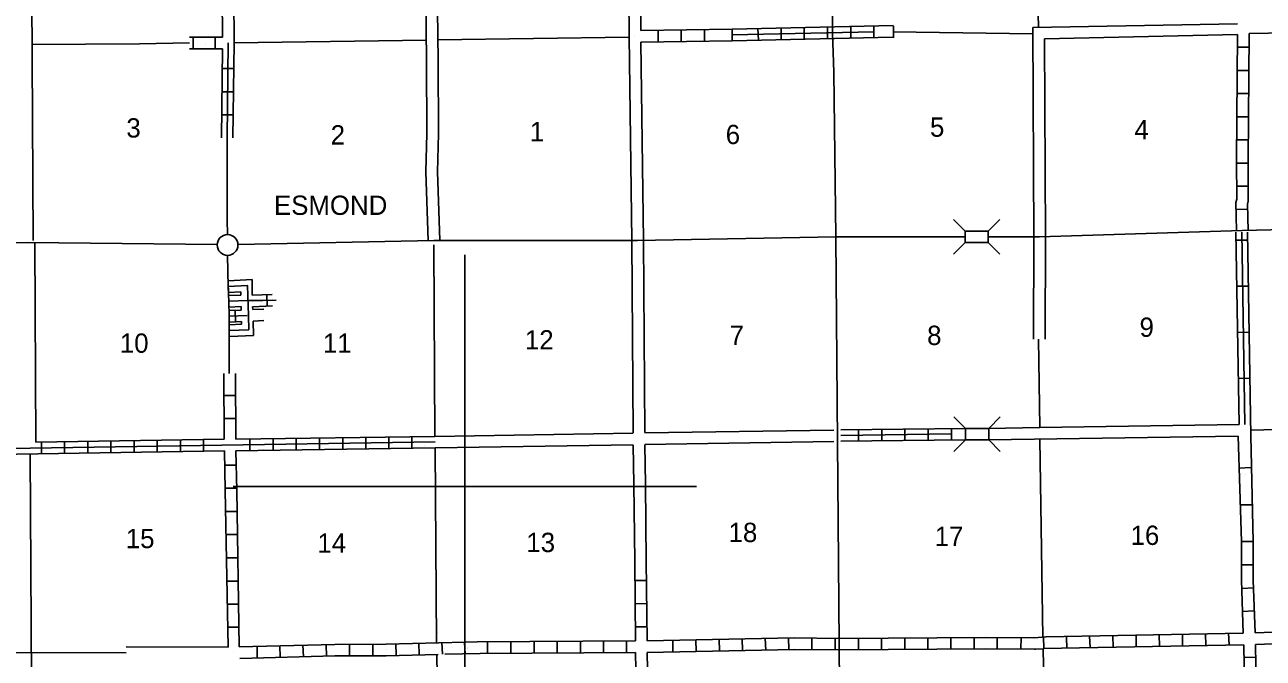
# Model space of a CAD drawing. Extents: x 1817418 to 2236108, y 15985408 to 16412015.
# Drawn here: x 1956434 to 1988510, y 16072985 to 16089382 of the extents above; entities that cross this region are included whole.
import ezdxf

# ---------------------------------------------------------------- set-up
doc = ezdxf.new("R2010")
doc.units = 0
for name, color, linetype in [('L1', 7, 'Continuous'), ('L11', 7, 'Continuous'), ('L13', 7, 'Continuous'), ('L14', 7, 'Continuous'), ('L16', 7, 'Continuous'), ('L18', 7, 'Continuous'), ('L4', 7, 'Continuous'), ('L52', 7, 'Continuous'), ('L8', 7, 'Continuous'), ('L9', 7, 'Continuous')]:
    doc.layers.add(name, color=color, linetype=linetype)

msp = doc.modelspace()

# ---------------------------------------------------------------- linework, layer by layer
at = {"layer": 'L1'}
for p, q in [((1967831, 16071425), (1967831, 16083426)), ((1961833, 16077428), (1973834, 16077428)), ((1967831, 16077428), (1967831, 16077428))]:
    msp.add_line(p, q, dxfattribs=at)
at = {"layer": 'L11'}
for p, q in [((1972392, 16089235), (1972350, 16094325)), ((1972091, 16089076), (1972049, 16094134)), ((1956648, 16083796), (1956616, 16091162)), ((1987841, 16089403), (1982539, 16089308)), ((1982539, 16089308), (1982568, 16083890)), ((1972155, 16083801), (1972091, 16089076)), ((1972456, 16083801), (1972392, 16088934)), ((1987847, 16089129), (1982841, 16089018)), ((1982841, 16089018), (1982868, 16083891)), ((1956724, 16078578), (1956692, 16083744)), ((1972192, 16078817), (1972155, 16083801)), ((1972493, 16078828), (1972456, 16083801)), ((1982568, 16083891), (1982562, 16081245)), ((1982868, 16083890), (1982862, 16081247)), ((1962339, 16082011), (1962627, 16082025)), ((1962348, 16081711), (1962627, 16081724)), ((1972213, 16077492), (1972192, 16078500)), ((1972514, 16077492), (1972493, 16078511)), ((1972231, 16075495), (1972208, 16077492)), ((1972532, 16075495), (1972509, 16077492)), ((1961698, 16073275), (1959059, 16073278))]:
    msp.add_line(p, q, dxfattribs=at)
for points in [[(1966883, 16083796), (1966825, 16085575), (1966846, 16086564), (1966841, 16088457), (1966802, 16091694)], [(1967183, 16083806), (1967125, 16085576), (1967146, 16086561), (1967141, 16088459), (1967102, 16091698)], [(1993142, 16089245), (1988148, 16089161)], [(1982721, 16078957), (1981389, 16078933)], [(1987884, 16079033), (1982721, 16078958)], [(1967057, 16078728), (1972192, 16078812)], [(1972493, 16078817), (1977392, 16078891)], [(1972493, 16078516), (1977392, 16078595)], [(1987862, 16078733), (1981400, 16078637)], [(1967065, 16078435), (1972192, 16078511)]]:
    msp.add_lwpolyline(points, dxfattribs=at)
at = {"layer": 'L13'}
for p, q in [((1982540, 16089150), (1978913, 16089203)), ((1959409, 16088891), (1956606, 16088870)), ((1960704, 16088914), (1959409, 16088891)), ((1966835, 16088987), (1961859, 16088918)), ((1972091, 16089060), (1967135, 16088991)), ((1967030, 16083686), (1967057, 16078728)), ((1993232, 16079018), (1988174, 16078891)), ((1956606, 16072375), (1956574, 16078278)), ((1959059, 16073128), (1951458, 16073136))]:
    msp.add_line(p, q, dxfattribs=at)
for points in [[(1982686, 16089311), (1982567, 16094288)], [(1982721, 16078958), (1982688, 16081246)], [(1982799, 16073526), (1982725, 16078657)], [(1967097, 16073384), (1967065, 16078435)], [(1982807, 16073234), (1982908, 16068233)], [(1967181, 16068120), (1967107, 16073083)]]:
    msp.add_lwpolyline(points, dxfattribs=at)
at = {"layer": 'L16'}
msp.add_circle((1961687, 16083683), 269, dxfattribs=at)
at = {"layer": 'L18'}
for p, q in [((1980793, 16084044), (1980492, 16084345)), ((1980793, 16084044), (1980793, 16083743)), ((1980793, 16084044), (1981389, 16084044)), ((1981389, 16084044), (1981690, 16084345)), ((1981389, 16084044), (1981389, 16083743)), ((1980793, 16083743), (1980492, 16083442)), ((1980793, 16083743), (1981389, 16083743)), ((1981389, 16083743), (1981690, 16083442)), ((1980798, 16078933), (1980497, 16079234)), ((1981400, 16078933), (1981701, 16079234)), ((1980798, 16078933), (1980798, 16078637)), ((1980798, 16078933), (1981400, 16078933)), ((1981400, 16078933), (1981400, 16078637)), ((1980798, 16078637), (1980497, 16078337)), ((1980798, 16078637), (1981400, 16078637)), ((1981400, 16078637), (1981701, 16078337))]:
    msp.add_line(p, q, dxfattribs=at)
at = {"layer": 'L4'}
for p, q in [((1977355, 16089176), (1977340, 16094425)), ((1961674, 16084345), (1961674, 16086452)), ((1961685, 16083949), (1961674, 16084345)), ((1982715, 16083891), (1987963, 16084060)), ((1951173, 16083712), (1956500, 16083743)), ((1956500, 16083743), (1961416, 16083696)), ((1967033, 16083801), (1972308, 16083801)), ((1972308, 16083801), (1977440, 16083891)), ((1977482, 16078569), (1977440, 16083891)), ((1977440, 16083891), (1980793, 16083891)), ((1981389, 16083891), (1982715, 16083891)), ((1961706, 16082603), (1961685, 16083411)), ((1961717, 16082217), (1961706, 16082603)), ((1961732, 16081837), (1961717, 16082217)), ((1961732, 16081478), (1961732, 16081837)), ((1961732, 16080354), (1961732, 16081478)), ((1977493, 16077576), (1977482, 16078569)), ((1977530, 16073352), (1977493, 16077576)), ((1977551, 16068067), (1977530, 16073352))]:
    msp.add_line(p, q, dxfattribs=at)
for points in [[(1977440, 16083891), (1977392, 16088152), (1977355, 16089176)], [(1987963, 16084060), (1990941, 16084129), (1993364, 16084218)], [(1961959, 16083696), (1967033, 16083801)]]:
    msp.add_lwpolyline(points, dxfattribs=at)
at = {"layer": 'L52'}
msp.add_line((1967831, 16077529), (1967831, 16077529), dxfattribs=at)
at = {"layer": 'L8'}
for p, q in [((1961500, 16094235), (1961558, 16089060)), ((1961801, 16094235), (1961859, 16088912)), ((1974758, 16089266), (1972392, 16089235)), ((1972841, 16088934), (1972841, 16089235)), ((1973438, 16088944), (1973438, 16089245)), ((1974040, 16088960), (1974040, 16089261)), ((1974758, 16089266), (1978934, 16089361)), ((1974758, 16088971), (1974758, 16089266)), ((1974758, 16089118), (1978422, 16089203)), ((1975423, 16089287), (1975434, 16088986)), ((1976025, 16089293), (1976025, 16088992)), ((1976622, 16089308), (1976622, 16089013)), ((1977224, 16089324), (1977224, 16089029)), ((1977355, 16089176), (1977355, 16089176)), ((1977825, 16089335), (1977825, 16089034)), ((1978422, 16089351), (1978422, 16089050)), ((1978934, 16089345), (1978934, 16089044)), ((1961558, 16089060), (1960704, 16089060)), ((1960792, 16089060), (1960792, 16088759)), ((1961109, 16088902), (1961109, 16088902)), ((1961367, 16089060), (1961367, 16088759)), ((1961674, 16086452), (1961706, 16088912)), ((1961706, 16088912), (1961706, 16088912)), ((1961822, 16086452), (1961859, 16088912)), ((1972239, 16089076), (1972239, 16089076)), ((1974758, 16088971), (1972392, 16088934)), ((1974758, 16089118), (1974758, 16089118)), ((1974758, 16088971), (1978913, 16089060)), ((1961558, 16088759), (1960704, 16088759)), ((1961527, 16086452), (1961558, 16088759)), ((1987847, 16088802), (1988148, 16088802)), ((1961849, 16088252), (1961548, 16088252)), ((1987841, 16088200), (1988142, 16088200)), ((1961843, 16087651), (1961542, 16087651)), ((1987831, 16087603), (1988132, 16087603)), ((1961833, 16087054), (1961532, 16087054)), ((1987825, 16087001), (1988121, 16087001)), ((1987825, 16086404), (1988121, 16086404)), ((1987815, 16085802), (1988116, 16085802)), ((1987963, 16085876), (1987963, 16085876)), ((1987825, 16085201), (1988121, 16085201)), ((1987799, 16084604), (1988100, 16084609)), ((1987963, 16084060), (1987963, 16084060)), ((1961714, 16082456), (1961701, 16082695)), ((1962333, 16082235), (1962845, 16082253)), ((1962336, 16082085), (1962850, 16082103)), ((1962715, 16082098), (1962704, 16082398)), ((1961721, 16081986), (1962039, 16081998)), ((1961727, 16081836), (1962192, 16081854)), ((1961882, 16081994), (1961893, 16081696)), ((1961733, 16081686), (1962049, 16081698)), ((1961593, 16080352), (1961600, 16078653)), ((1961894, 16080356), (1961901, 16078659)), ((1961590, 16079783), (1961891, 16079783)), ((1961600, 16079187), (1961901, 16079187)), ((1978031, 16078912), (1978031, 16078611)), ((1978633, 16078917), (1978633, 16078616)), ((1979230, 16078928), (1979230, 16078627)), ((1979832, 16078933), (1979832, 16078637)), ((1980434, 16078944), (1980434, 16078643)), ((1956864, 16078579), (1956864, 16078278)), ((1957466, 16078585), (1957466, 16078284)), ((1958068, 16078595), (1958068, 16078294)), ((1958665, 16078601), (1958665, 16078300)), ((1959267, 16078616), (1959267, 16078321)), ((1959863, 16078627), (1959863, 16078326)), ((1960465, 16078637), (1960465, 16078337)), ((1961067, 16078643), (1961067, 16078342)), ((1962266, 16078659), (1962266, 16078358)), ((1962868, 16078669), (1962868, 16078368)), ((1963464, 16078674), (1963464, 16078379)), ((1964066, 16078685), (1964066, 16078384)), ((1964668, 16078701), (1964668, 16078400)), ((1965265, 16078711), (1965265, 16078410)), ((1965867, 16078717), (1965867, 16078421)), ((1966463, 16078727), (1966463, 16078426)), ((1956574, 16078442), (1956574, 16078442)), ((1961606, 16078352), (1961622, 16077333)), ((1961748, 16078395), (1961748, 16078395)), ((1961901, 16078358), (1961923, 16077333)), ((1962630, 16078384), (1962630, 16078384)), ((1962926, 16078368), (1962926, 16078368)), ((1963565, 16078321), (1963565, 16078321)), ((1964689, 16078321), (1964689, 16078321)), ((1966780, 16078484), (1966780, 16078484)), ((1977482, 16078569), (1977482, 16078569)), ((1961606, 16077983), (1961907, 16077983)), ((1988058, 16077745), (1988058, 16077745)), ((1988063, 16077745), (1988063, 16077745)), ((1961622, 16077386), (1961923, 16077386)), ((1961622, 16077333), (1961698, 16073275)), ((1961775, 16077333), (1961775, 16077333)), ((1961923, 16077333), (1961991, 16073278)), ((1961632, 16076784), (1961933, 16076784)), ((1961643, 16076188), (1961938, 16076188)), ((1987947, 16076003), (1988248, 16076003)), ((1988100, 16076003), (1988100, 16076003)), ((1961659, 16075586), (1961959, 16075586)), ((1972255, 16073437), (1972231, 16075495)), ((1972556, 16073437), (1972532, 16075495)), ((1987947, 16075401), (1988248, 16075401)), ((1961664, 16074984), (1961965, 16074984)), ((1972239, 16074994), (1972540, 16075000)), ((1987957, 16074794), (1988258, 16074809)), ((1961674, 16074387), (1961975, 16074387)), ((1972239, 16074392), (1972540, 16074403)), ((1987973, 16074192), (1988274, 16074208)), ((1961690, 16073785), (1961991, 16073785)), ((1972250, 16073796), (1972551, 16073801)), ((1988301, 16073643), (1993248, 16073801)), ((1967134, 16073653), (1967134, 16073653)), ((1973221, 16073152), (1973216, 16073452)), ((1973823, 16073162), (1973813, 16073458)), ((1974425, 16073178), (1974415, 16073479)), ((1975022, 16073183), (1975017, 16073484)), ((1975624, 16073194), (1975613, 16073495)), ((1976226, 16073210), (1976215, 16073511)), ((1976822, 16073210), (1976822, 16073511)), ((1977424, 16073204), (1977424, 16073500)), ((1978026, 16073204), (1978026, 16073500)), ((1978623, 16073210), (1978623, 16073511)), ((1979225, 16073210), (1979225, 16073511)), ((1979821, 16073220), (1979821, 16073516)), ((1980423, 16073220), (1980423, 16073516)), ((1981025, 16073225), (1981025, 16073526)), ((1981616, 16073220), (1981622, 16073516)), ((1982234, 16073225), (1982239, 16073526)), ((1982829, 16073241), (1982823, 16073542)), ((1982889, 16073537), (1987989, 16073637)), ((1983422, 16073241), (1983417, 16073542)), ((1984024, 16073262), (1984013, 16073558)), ((1984626, 16073268), (1984615, 16073569)), ((1985222, 16073284), (1985217, 16073584)), ((1985824, 16073294), (1985814, 16073595)), ((1986421, 16073310), (1986416, 16073611)), ((1987023, 16073320), (1987012, 16073616)), ((1987625, 16073336), (1987614, 16073637)), ((1988148, 16073495), (1988148, 16073495)), ((1988306, 16073342), (1993258, 16073511)), ((1961849, 16073125), (1961849, 16073125)), ((1962450, 16072993), (1962450, 16073294)), ((1963047, 16073009), (1963042, 16073310)), ((1963649, 16073025), (1963638, 16073320)), ((1964251, 16073035), (1964240, 16073336)), ((1964848, 16073046), (1964848, 16073342)), ((1965449, 16073051), (1965449, 16073352)), ((1965798, 16073352), (1967841, 16073400)), ((1965798, 16073204), (1965798, 16073204)), ((1966051, 16073062), (1966041, 16073363)), ((1966648, 16073078), (1966643, 16073379)), ((1967255, 16073093), (1967239, 16073394)), ((1967313, 16073241), (1967313, 16073241)), ((1967838, 16073093), (1967822, 16073394)), ((1967841, 16073400), (1968147, 16073410)), ((1967899, 16073262), (1967899, 16073262)), ((1967899, 16073236), (1967899, 16073236)), ((1968147, 16073410), (1972255, 16073437)), ((1968232, 16073109), (1972255, 16073136)), ((1968422, 16073109), (1968422, 16073410)), ((1969024, 16073120), (1969024, 16073421)), ((1969626, 16073120), (1969626, 16073421)), ((1970222, 16073125), (1970222, 16073426)), ((1970824, 16073125), (1970824, 16073426)), ((1971426, 16073125), (1971426, 16073426)), ((1972023, 16073136), (1972023, 16073437)), ((1972324, 16068162), (1972255, 16073136)), ((1972625, 16068167), (1972556, 16073136)), ((1977530, 16073352), (1977530, 16073352)), ((1982807, 16073234), (1988005, 16073336)), ((1982889, 16073384), (1982889, 16073384)), ((1988116, 16068326), (1988005, 16073336)), ((1988417, 16068336), (1988306, 16073342)), ((1965798, 16073051), (1967139, 16073083)), ((1967313, 16073093), (1968232, 16073109)), ((1988005, 16073004), (1988306, 16073009))]:
    msp.add_line(p, q, dxfattribs=at)
for points in [[(1988116, 16085876), (1988148, 16089161)], [(1987815, 16085876), (1987847, 16089129)], [(1987815, 16084060), (1987799, 16084778), (1987825, 16084868), (1987815, 16085876)], [(1988116, 16084060), (1988100, 16084741), (1988121, 16084820), (1988116, 16085876)], [(1961698, 16082755), (1962320, 16082790)], [(1962320, 16082790), (1962328, 16082385)], [(1961706, 16082605), (1962203, 16082633), (1962225, 16081854), (1962236, 16081487), (1961736, 16081466)], [(1961714, 16082455), (1962026, 16082473)], [(1962026, 16082473), (1962028, 16082386)], [(1961711, 16082375), (1962028, 16082386)], [(1961716, 16082225), (1962210, 16082242), (1962604, 16082245), (1962948, 16082257)], [(1962328, 16082385), (1962839, 16082403)], [(1961721, 16082076), (1962036, 16082086)], [(1962036, 16082086), (1962039, 16081998)], [(1962336, 16082085), (1962339, 16082011)], [(1962050, 16081629), (1961729, 16081616)], [(1962049, 16081698), (1962050, 16081629)], [(1962348, 16081711), (1962355, 16081342)], [(1962355, 16081342), (1961742, 16081316)], [(1977572, 16078901), (1980798, 16078933)], [(1941099, 16078183), (1967065, 16078585)], [(1956724, 16078578), (1961600, 16078653)], [(1961901, 16078659), (1967057, 16078728)], [(1977572, 16078754), (1980434, 16078796)], [(1977572, 16078601), (1980793, 16078637)], [(1951384, 16078194), (1961606, 16078352)], [(1961901, 16078358), (1967065, 16078428)], [(1987989, 16073637), (1987947, 16075010), (1987947, 16076003)], [(1988301, 16073643), (1988248, 16075010), (1988248, 16076003)], [(1972556, 16073437), (1976363, 16073511), (1977530, 16073500)], [(1977530, 16073500), (1981326, 16073526), (1982588, 16073516)], [(1982588, 16073516), (1982884, 16073537)], [(1961991, 16073278), (1964467, 16073342), (1965798, 16073352)], [(1972556, 16073136), (1976363, 16073210), (1977530, 16073204)], [(1977530, 16073204), (1981326, 16073225), (1982808, 16073219)], [(1982588, 16073220), (1982625, 16073220)], [(1962007, 16072977), (1964467, 16073046), (1965798, 16073051)]]:
    msp.add_lwpolyline(points, dxfattribs=at)
at = {"layer": 'L9'}
for p, q in [((1987804, 16084013), (1987884, 16079033)), ((1988107, 16083811), (1987808, 16083806)), ((1988033, 16079036), (1987954, 16084015)), ((1988105, 16084018), (1988190, 16078743)), ((1988126, 16082617), (1987827, 16082613)), ((1988145, 16081424), (1987846, 16081420)), ((1988164, 16080231), (1987865, 16080227)), ((1988190, 16077919), (1987889, 16077909)), ((1988232, 16076958), (1987931, 16076953))]:
    msp.add_line(p, q, dxfattribs=at)
for points in [[(1987862, 16078733), (1987947, 16076003)], [(1988190, 16078743), (1988248, 16076008)]]:
    msp.add_lwpolyline(points, dxfattribs=at)

# ---------------------------------------------------------------- texts
at = {"layer": 'L14'}
for s, p in [('3', (1959066, 16086463)), ('5', (1979879, 16086484)), ('4', (1985175, 16086420)), ('2', (1964357, 16086283)), ('1', (1969515, 16086367)), ('6', (1974589, 16086294)), ('9', (1985307, 16081304)), ('12', (1969388, 16080977)), ('7', (1974689, 16081093)), ('8', (1979805, 16081093)), ('10', (1958897, 16080892)), ('11', (1964156, 16080892)), ('15', (1959050, 16075834)), ('18', (1974663, 16075992)), ('17', (1980001, 16075892)), ('16', (1985075, 16075918)), ('14', (1964013, 16075718)), ('13', (1969425, 16075733))]:
    msp.add_text(s, height=500, rotation=360, dxfattribs=at).set_placement(p)
at = {"layer": 'L16'}
msp.add_text('ESMOND', height=500, rotation=360, dxfattribs=at).set_placement((1962889, 16084461))

doc.saveas('drawing.dxf')
